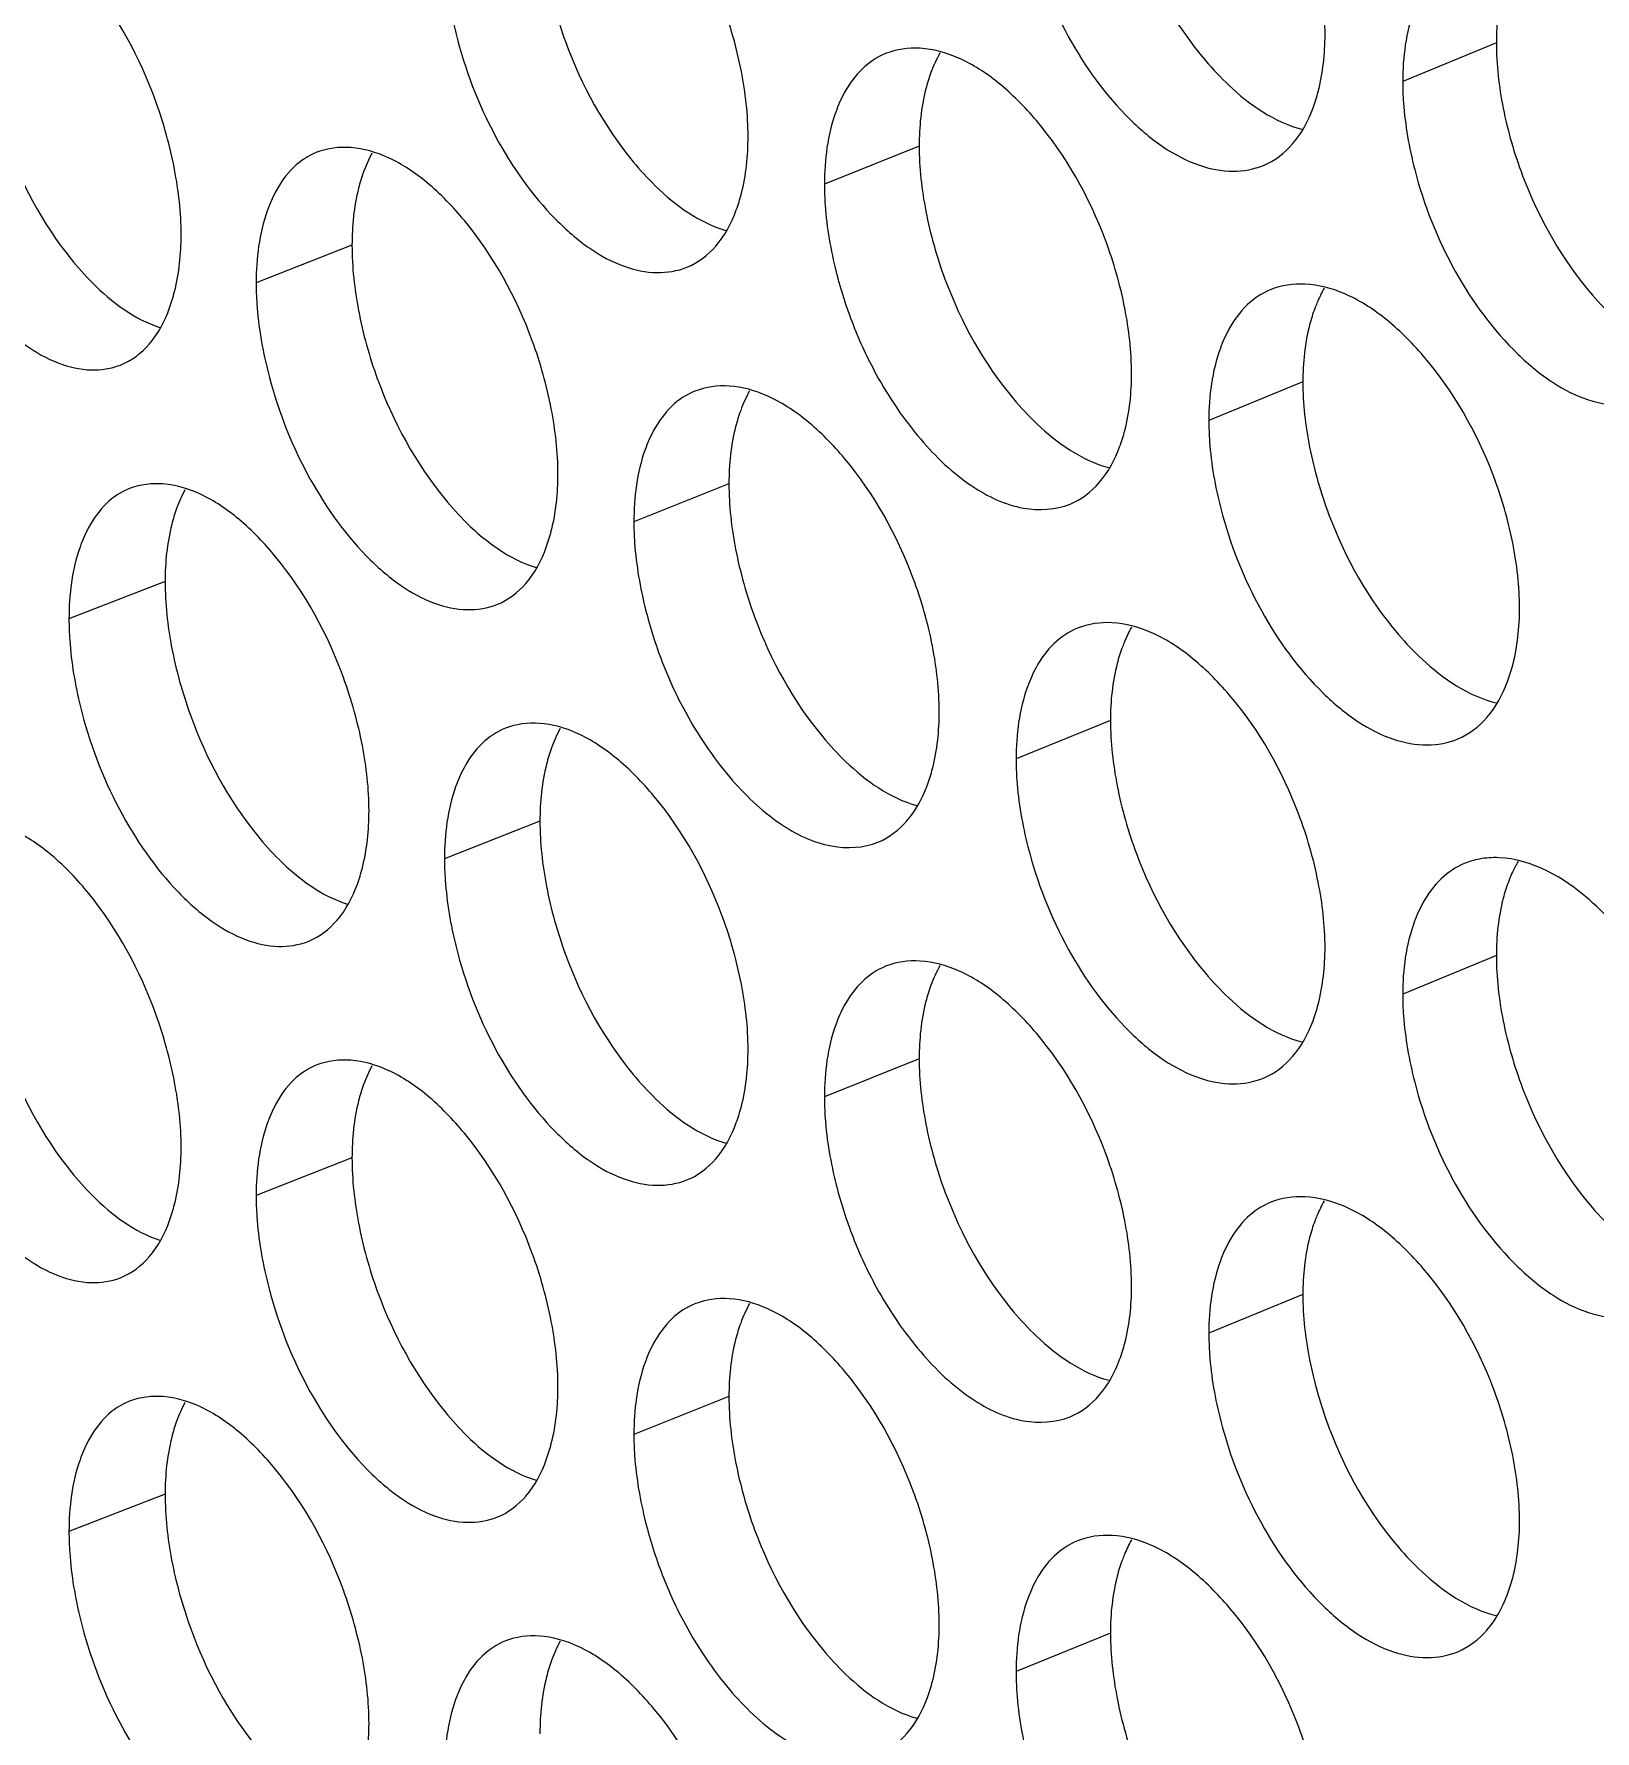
# Model space of a CAD drawing. Header units: millimetres. Extents: x 1177 to 4147, y 93 to 2194.
# Drawn here: x 2535.62 to 2549.1, y 901.29 to 915.94 of the extents above; entities that cross this region are included whole.
import ezdxf

# ---------------------------------------------------------------- set-up
doc = ezdxf.new("R2010")
doc.units = ezdxf.units.MM
doc.header["$LTSCALE"] = 0.1
doc.layers.get('0').update_dxf_attribs({"lineweight": 13})
doc.layers.add('标注', color=251, linetype='Continuous', lineweight=9)

# ---------------------------------------------------------------- blocks, each defined once
blk = doc.blocks.new('02')
at = {"layer": '标注'}
for p, q in [((4409.479, 899.643), (4408.324, 899.164)), ((4402.363, 898.37), (4401.195, 897.9)), ((4402.363, 898.37), (4401.195, 897.9)), ((4395.371, 897.148), (4394.189, 896.685)), ((4407.093, 895.463), (4405.934, 894.987)), ((4407.093, 895.463), (4405.934, 894.987)), ((4400.018, 894.207), (4398.846, 893.739)), ((4393.067, 893.001), (4391.882, 892.541)), ((4404.721, 891.289), (4403.558, 890.816)), ((4397.688, 890.05), (4396.511, 889.585)), ((4409.479, 888.393), (4408.324, 887.914)), ((4402.363, 887.12), (4401.195, 886.65)), ((4395.371, 885.898), (4394.189, 885.435)), ((4407.093, 884.213), (4405.934, 883.737)), ((4400.018, 882.957), (4398.846, 882.489)), ((4393.067, 881.751), (4391.882, 881.291)), ((4393.067, 881.751), (4391.882, 881.291)), ((4404.721, 880.039), (4403.558, 879.566))]:
    blk.add_line(p, q, dxfattribs=at)
for points, knots in [([(4407.367, 899.743), (4407.367, 900.012), (4407.301, 900.572), (4406.988, 901.657), (4406.555, 902.424), (4406.187, 902.856)], [0, 0, 0, 0, 0.239204, 0.495958, 1, 1, 1, 1]), ([(4404.721, 902.539), (4404.721, 902.269), (4404.786, 901.709), (4405.096, 900.624), (4405.525, 899.856), (4405.893, 899.423)], [0, 0, 0, 0, 0.239417, 0.496314, 1, 1, 1, 1]), ([(4400.254, 898.485), (4400.254, 898.755), (4400.189, 899.315), (4399.882, 900.401), (4399.457, 901.171), (4399.094, 901.607)], [0, 0, 0, 0, 0.239421, 0.496413, 1, 1, 1, 1]), ([(4400.254, 898.485), (4400.254, 898.755), (4400.189, 899.315), (4399.882, 900.401), (4399.457, 901.171), (4399.094, 901.607)], [0, 0, 0, 0, 0.239421, 0.496413, 1, 1, 1, 1]), ([(4397.688, 901.3), (4397.688, 901.03), (4397.751, 900.469), (4398.056, 899.383), (4398.477, 898.612), (4398.838, 898.176)], [0, 0, 0, 0, 0.239633, 0.496767, 1, 1, 1, 1]), ([(4397.688, 901.3), (4397.688, 901.03), (4397.751, 900.469), (4398.056, 899.383), (4398.477, 898.612), (4398.838, 898.176)], [0, 0, 0, 0, 0.239633, 0.496767, 1, 1, 1, 1]), ([(4396.511, 900.835), (4396.511, 900.748), (4396.525, 900.383), (4396.587, 900.02), (4396.654, 899.75)], [0, 0, 0, 0, 0.23784, 1, 1, 1, 1]), ([(4396.511, 900.835), (4396.511, 900.748), (4396.525, 900.383), (4396.587, 900.02), (4396.654, 899.75)], [0, 0, 0, 0, 0.23784, 1, 1, 1, 1]), ([(4403.704, 900.982), (4403.816, 900.544), (4404.139, 899.72), (4404.767, 898.848), (4405.356, 898.347), (4405.791, 898.12), (4406.218, 898.035), (4406.49, 898.083), (4406.608, 898.131)], [0, 0, 0, 0, 0.303606, 0.588083, 0.712204, 0.820335, 0.914512, 1, 1, 1, 1]), ([(4393.265, 897.277), (4393.265, 897.547), (4393.201, 898.107), (4392.899, 899.194), (4392.483, 899.967), (4392.126, 900.407)], [0, 0, 0, 0, 0.239639, 0.496867, 1, 1, 1, 1]), ([(4409.627, 900.548), (4409.602, 900.482), (4409.511, 900.189), (4409.479, 899.879), (4409.479, 899.643)], [0, 0, 0, 0, 0.230017, 1, 1, 1, 1]), ([(4408.574, 900.291), (4408.532, 900.216), (4408.375, 899.86), (4408.324, 899.465), (4408.324, 899.164)], [0, 0, 0, 0, 0.223347, 1, 1, 1, 1]), ([(4390.778, 900.109), (4390.778, 899.839), (4390.841, 899.279), (4391.139, 898.192), (4391.552, 897.418), (4391.908, 896.977)], [0, 0, 0, 0, 0.239851, 0.497219, 1, 1, 1, 1]), ([(4396.654, 899.75), (4396.764, 899.313), (4397.079, 898.49), (4397.694, 897.615), (4398.271, 897.108), (4398.697, 896.876), (4399.116, 896.786), (4399.384, 896.829), (4399.5, 896.876)], [0, 0, 0, 0, 0.305092, 0.590325, 0.714405, 0.822131, 0.915528, 1, 1, 1, 1]), ([(4396.654, 899.75), (4396.764, 899.313), (4397.079, 898.49), (4397.694, 897.615), (4398.271, 897.108), (4398.697, 896.876), (4399.116, 896.786), (4399.384, 896.829), (4399.5, 896.876)], [0, 0, 0, 0, 0.305092, 0.590325, 0.714405, 0.822131, 0.915528, 1, 1, 1, 1]), ([(4407.219, 898.839), (4407.244, 898.905), (4407.335, 899.197), (4407.367, 899.507), (4407.367, 899.743)], [0, 0, 0, 0, 0.229953, 1, 1, 1, 1]), ([(4403.809, 898.684), (4403.666, 898.853), (4403.374, 899.149), (4402.886, 899.467), (4402.398, 899.605), (4402.083, 899.563), (4401.95, 899.509)], [0, 0, 0, 0, 0.307992, 0.574392, 0.80034, 1, 1, 1, 1]), ([(4403.809, 898.684), (4403.666, 898.853), (4403.374, 899.149), (4402.886, 899.467), (4402.398, 899.605), (4402.083, 899.563), (4401.95, 899.509)], [0, 0, 0, 0, 0.307992, 0.574392, 0.80034, 1, 1, 1, 1]), ([(4409.479, 899.643), (4409.479, 899.373), (4409.544, 898.813), (4409.858, 897.729), (4410.293, 896.963), (4410.664, 896.533)], [0, 0, 0, 0, 0.239274, 0.496012, 1, 1, 1, 1]), ([(4401.95, 899.509), (4401.844, 899.467), (4401.64, 899.331), (4401.499, 899.134), (4401.44, 899.024)], [0, 0, 0, 0, 0.477116, 1, 1, 1, 1]), ([(4401.95, 899.509), (4401.844, 899.467), (4401.64, 899.331), (4401.499, 899.134), (4401.44, 899.024)], [0, 0, 0, 0, 0.477116, 1, 1, 1, 1]), ([(4405.893, 899.423), (4405.983, 899.317), (4406.316, 898.961), (4406.742, 898.666), (4407.081, 898.578)], [0, 0, 0, 0, 0.285322, 1, 1, 1, 1]), ([(4402.508, 899.275), (4402.484, 899.209), (4402.394, 898.916), (4402.363, 898.606), (4402.363, 898.37)], [0, 0, 0, 0, 0.229578, 1, 1, 1, 1]), ([(4402.508, 899.275), (4402.484, 899.209), (4402.394, 898.916), (4402.363, 898.606), (4402.363, 898.37)], [0, 0, 0, 0, 0.229578, 1, 1, 1, 1]), ([(4408.324, 899.164), (4408.324, 899.077), (4408.339, 898.713), (4408.403, 898.351), (4408.472, 898.082)], [0, 0, 0, 0, 0.237972, 1, 1, 1, 1]), ([(4401.44, 899.024), (4401.399, 898.949), (4401.244, 898.594), (4401.195, 898.2), (4401.195, 897.9)], [0, 0, 0, 0, 0.222686, 1, 1, 1, 1]), ([(4401.44, 899.024), (4401.399, 898.949), (4401.244, 898.594), (4401.195, 898.2), (4401.195, 897.9)], [0, 0, 0, 0, 0.222686, 1, 1, 1, 1]), ([(4406.608, 898.131), (4406.745, 898.188), (4407.009, 898.391), (4407.16, 898.679), (4407.219, 898.839)], [0, 0, 0, 0, 0.46659, 1, 1, 1, 1]), ([(4389.73, 898.567), (4389.837, 898.131), (4390.144, 897.31), (4390.745, 896.431), (4391.31, 895.919), (4391.727, 895.683), (4392.138, 895.586), (4392.402, 895.626), (4392.516, 895.67)], [0, 0, 0, 0, 0.306595, 0.592601, 0.716644, 0.823962, 0.916568, 1, 1, 1, 1]), ([(4400.109, 897.582), (4400.133, 897.648), (4400.223, 897.941), (4400.254, 898.249), (4400.254, 898.485)], [0, 0, 0, 0, 0.229514, 1, 1, 1, 1]), ([(4400.109, 897.582), (4400.133, 897.648), (4400.223, 897.941), (4400.254, 898.249), (4400.254, 898.485)], [0, 0, 0, 0, 0.229514, 1, 1, 1, 1]), ([(4404.982, 895.568), (4404.982, 895.838), (4404.917, 896.398), (4404.605, 897.483), (4404.176, 898.25), (4403.809, 898.684)], [0, 0, 0, 0, 0.239276, 0.49611, 1, 1, 1, 1]), ([(4404.982, 895.568), (4404.982, 895.838), (4404.917, 896.398), (4404.605, 897.483), (4404.176, 898.25), (4403.809, 898.684)], [0, 0, 0, 0, 0.239276, 0.49611, 1, 1, 1, 1]), ([(4394.939, 898.293), (4394.833, 898.251), (4394.628, 898.116), (4394.488, 897.917), (4394.429, 897.806)], [0, 0, 0, 0, 0.475484, 1, 1, 1, 1]), ([(4396.757, 897.451), (4396.618, 897.62), (4396.333, 897.917), (4395.857, 898.237), (4395.38, 898.381), (4395.069, 898.344), (4394.939, 898.293)], [0, 0, 0, 0, 0.309532, 0.576416, 0.801728, 1, 1, 1, 1]), ([(4402.363, 898.37), (4402.363, 898.101), (4402.427, 897.54), (4402.736, 896.455), (4403.162, 895.686), (4403.527, 895.252)], [0, 0, 0, 0, 0.239489, 0.496465, 1, 1, 1, 1]), ([(4402.363, 898.37), (4402.363, 898.101), (4402.427, 897.54), (4402.736, 896.455), (4403.162, 895.686), (4403.527, 895.252)], [0, 0, 0, 0, 0.239489, 0.496465, 1, 1, 1, 1]), ([(4398.838, 898.176), (4398.925, 898.071), (4399.245, 897.721), (4399.652, 897.426), (4399.979, 897.33)], [0, 0, 0, 0, 0.285211, 1, 1, 1, 1]), ([(4398.838, 898.176), (4398.925, 898.071), (4399.245, 897.721), (4399.652, 897.426), (4399.979, 897.33)], [0, 0, 0, 0, 0.285211, 1, 1, 1, 1]), ([(4408.472, 898.082), (4408.585, 897.643), (4408.913, 896.818), (4409.551, 895.948), (4410.148, 895.451), (4410.589, 895.227), (4411.022, 895.146), (4411.296, 895.197), (4411.415, 895.247)], [0, 0, 0, 0, 0.302626, 0.586607, 0.710758, 0.819158, 0.913847, 1, 1, 1, 1]), ([(4395.513, 898.051), (4395.489, 897.985), (4395.401, 897.692), (4395.371, 897.383), (4395.371, 897.148)], [0, 0, 0, 0, 0.229141, 1, 1, 1, 1]), ([(4401.195, 897.9), (4401.195, 897.813), (4401.209, 897.448), (4401.272, 897.086), (4401.34, 896.816)], [0, 0, 0, 0, 0.237892, 1, 1, 1, 1]), ([(4401.195, 897.9), (4401.195, 897.813), (4401.209, 897.448), (4401.272, 897.086), (4401.34, 896.816)], [0, 0, 0, 0, 0.237892, 1, 1, 1, 1]), ([(4394.429, 897.806), (4394.389, 897.731), (4394.237, 897.376), (4394.189, 896.984), (4394.189, 896.685)], [0, 0, 0, 0, 0.22205, 1, 1, 1, 1]), ([(4397.91, 894.327), (4397.91, 894.597), (4397.846, 895.157), (4397.54, 896.243), (4397.119, 897.014), (4396.757, 897.451)], [0, 0, 0, 0, 0.239493, 0.496564, 1, 1, 1, 1]), ([(4399.5, 896.876), (4399.637, 896.931), (4399.901, 897.133), (4400.05, 897.422), (4400.109, 897.582)], [0, 0, 0, 0, 0.464648, 1, 1, 1, 1]), ([(4399.5, 896.876), (4399.637, 896.931), (4399.901, 897.133), (4400.05, 897.422), (4400.109, 897.582)], [0, 0, 0, 0, 0.464648, 1, 1, 1, 1]), ([(4393.122, 896.375), (4393.146, 896.441), (4393.234, 896.733), (4393.265, 897.042), (4393.265, 897.277)], [0, 0, 0, 0, 0.229076, 1, 1, 1, 1]), ([(4395.371, 897.148), (4395.371, 896.878), (4395.434, 896.317), (4395.736, 895.231), (4396.155, 894.459), (4396.515, 894.021)], [0, 0, 0, 0, 0.239706, 0.496917, 1, 1, 1, 1]), ([(4391.908, 896.977), (4391.992, 896.875), (4392.298, 896.53), (4392.687, 896.236), (4393.002, 896.133)], [0, 0, 0, 0, 0.285023, 1, 1, 1, 1]), ([(4401.34, 896.816), (4401.396, 896.597), (4401.535, 896.165), (4401.862, 895.46), (4402.332, 894.765), (4402.943, 894.178), (4403.596, 893.862), (4404.046, 893.885), (4404.224, 893.957)], [0, 0, 0, 0, 0.152387, 0.304947, 0.522872, 0.714293, 0.870269, 1, 1, 1, 1]), ([(4401.34, 896.816), (4401.396, 896.597), (4401.535, 896.165), (4401.862, 895.46), (4402.332, 894.765), (4402.943, 894.178), (4403.596, 893.862), (4404.046, 893.885), (4404.224, 893.957)], [0, 0, 0, 0, 0.152387, 0.304947, 0.522872, 0.714293, 0.870269, 1, 1, 1, 1]), ([(4394.189, 896.685), (4394.189, 896.598), (4394.203, 896.233), (4394.265, 895.871), (4394.332, 895.6)], [0, 0, 0, 0, 0.237814, 1, 1, 1, 1]), ([(4406.692, 896.598), (4406.587, 896.555), (4406.383, 896.419), (4406.242, 896.222), (4406.182, 896.113)], [0, 0, 0, 0, 0.478136, 1, 1, 1, 1]), ([(4406.692, 896.598), (4406.587, 896.555), (4406.383, 896.419), (4406.242, 896.222), (4406.182, 896.113)], [0, 0, 0, 0, 0.478136, 1, 1, 1, 1]), ([(4408.578, 895.784), (4408.433, 895.953), (4408.136, 896.249), (4407.641, 896.564), (4407.146, 896.699), (4406.827, 896.654), (4406.692, 896.598)], [0, 0, 0, 0, 0.30699, 0.573081, 0.799443, 1, 1, 1, 1]), ([(4408.578, 895.784), (4408.433, 895.953), (4408.136, 896.249), (4407.641, 896.564), (4407.146, 896.699), (4406.827, 896.654), (4406.692, 896.598)], [0, 0, 0, 0, 0.30699, 0.573081, 0.799443, 1, 1, 1, 1]), ([(4407.357, 896.618), (4407.323, 896.559), (4407.283, 896.476), (4407.249, 896.39), (4407.24, 896.368)], [0, 0, 0, 0, 0.741765, 1, 1, 1, 1]), ([(4407.357, 896.618), (4407.323, 896.559), (4407.283, 896.476), (4407.249, 896.39), (4407.24, 896.368)], [0, 0, 0, 0, 0.741765, 1, 1, 1, 1]), ([(4410.664, 896.533), (4410.756, 896.425), (4411.099, 896.066), (4411.537, 895.771), (4411.884, 895.689)], [0, 0, 0, 0, 0.285356, 1, 1, 1, 1]), ([(4392.516, 895.67), (4392.653, 895.723), (4392.917, 895.925), (4393.064, 896.215), (4393.122, 896.375)], [0, 0, 0, 0, 0.462617, 1, 1, 1, 1]), ([(4407.24, 896.368), (4407.216, 896.302), (4407.125, 896.009), (4407.093, 895.699), (4407.093, 895.463)], [0, 0, 0, 0, 0.229871, 1, 1, 1, 1]), ([(4407.24, 896.368), (4407.216, 896.302), (4407.125, 896.009), (4407.093, 895.699), (4407.093, 895.463)], [0, 0, 0, 0, 0.229871, 1, 1, 1, 1]), ([(4406.182, 896.113), (4406.141, 896.038), (4405.984, 895.683), (4405.934, 895.288), (4405.934, 894.987)], [0, 0, 0, 0, 0.223124, 1, 1, 1, 1]), ([(4406.182, 896.113), (4406.141, 896.038), (4405.984, 895.683), (4405.934, 895.288), (4405.934, 894.987)], [0, 0, 0, 0, 0.223124, 1, 1, 1, 1]), ([(4409.765, 892.673), (4409.765, 892.943), (4409.699, 893.503), (4409.384, 894.587), (4408.949, 895.353), (4408.578, 895.784)], [0, 0, 0, 0, 0.239132, 0.495807, 1, 1, 1, 1]), ([(4409.765, 892.673), (4409.765, 892.943), (4409.699, 893.503), (4409.384, 894.587), (4408.949, 895.353), (4408.578, 895.784)], [0, 0, 0, 0, 0.239132, 0.495807, 1, 1, 1, 1]), ([(4394.332, 895.6), (4394.441, 895.164), (4394.754, 894.341), (4395.363, 893.465), (4395.936, 892.957), (4396.36, 892.723), (4396.776, 892.631), (4397.043, 892.673), (4397.158, 892.718)], [0, 0, 0, 0, 0.305591, 0.59108, 0.715148, 0.822737, 0.915872, 1, 1, 1, 1]), ([(4404.835, 894.664), (4404.86, 894.73), (4404.951, 895.023), (4404.982, 895.332), (4404.982, 895.568)], [0, 0, 0, 0, 0.229806, 1, 1, 1, 1]), ([(4404.835, 894.664), (4404.86, 894.73), (4404.951, 895.023), (4404.982, 895.332), (4404.982, 895.568)], [0, 0, 0, 0, 0.229806, 1, 1, 1, 1]), ([(4399.599, 895.348), (4399.493, 895.306), (4399.289, 895.171), (4399.149, 894.972), (4399.089, 894.863)], [0, 0, 0, 0, 0.476586, 1, 1, 1, 1]), ([(4401.444, 894.518), (4401.302, 894.687), (4401.013, 894.983), (4400.53, 895.301), (4400.045, 895.442), (4399.731, 895.401), (4399.599, 895.348)], [0, 0, 0, 0, 0.3085, 0.575059, 0.800797, 1, 1, 1, 1]), ([(4407.093, 895.463), (4407.093, 895.193), (4407.158, 894.634), (4407.471, 893.549), (4407.902, 892.782), (4408.271, 892.35)], [0, 0, 0, 0, 0.239345, 0.496163, 1, 1, 1, 1]), ([(4407.093, 895.463), (4407.093, 895.193), (4407.158, 894.634), (4407.471, 893.549), (4407.902, 892.782), (4408.271, 892.35)], [0, 0, 0, 0, 0.239345, 0.496163, 1, 1, 1, 1]), ([(4403.527, 895.252), (4403.617, 895.146), (4403.945, 894.792), (4404.365, 894.497), (4404.7, 894.406)], [0, 0, 0, 0, 0.285293, 1, 1, 1, 1]), ([(4403.527, 895.252), (4403.617, 895.146), (4403.945, 894.792), (4404.365, 894.497), (4404.7, 894.406)], [0, 0, 0, 0, 0.285293, 1, 1, 1, 1]), ([(4400.163, 895.111), (4400.139, 895.045), (4400.049, 894.752), (4400.018, 894.443), (4400.018, 894.207)], [0, 0, 0, 0, 0.229432, 1, 1, 1, 1]), ([(4405.934, 894.987), (4405.934, 894.9), (4405.948, 894.536), (4406.012, 894.173), (4406.081, 893.904)], [0, 0, 0, 0, 0.237945, 1, 1, 1, 1]), ([(4405.934, 894.987), (4405.934, 894.9), (4405.948, 894.536), (4406.012, 894.173), (4406.081, 893.904)], [0, 0, 0, 0, 0.237945, 1, 1, 1, 1]), ([(4399.089, 894.863), (4399.048, 894.787), (4398.894, 894.433), (4398.846, 894.039), (4398.846, 893.739)], [0, 0, 0, 0, 0.222471, 1, 1, 1, 1]), ([(4402.611, 891.399), (4402.611, 891.668), (4402.546, 892.229), (4402.236, 893.314), (4401.81, 894.083), (4401.444, 894.518)], [0, 0, 0, 0, 0.239348, 0.496261, 1, 1, 1, 1]), ([(4404.224, 893.957), (4404.362, 894.013), (4404.626, 894.216), (4404.776, 894.505), (4404.835, 894.664)], [0, 0, 0, 0, 0.465952, 1, 1, 1, 1]), ([(4404.224, 893.957), (4404.362, 894.013), (4404.626, 894.216), (4404.776, 894.505), (4404.835, 894.664)], [0, 0, 0, 0, 0.465952, 1, 1, 1, 1]), ([(4397.766, 893.424), (4397.79, 893.49), (4397.88, 893.783), (4397.91, 894.091), (4397.91, 894.327)], [0, 0, 0, 0, 0.229368, 1, 1, 1, 1]), ([(4392.629, 894.148), (4392.524, 894.107), (4392.318, 893.971), (4392.179, 893.772), (4392.12, 893.661)], [0, 0, 0, 0, 0.474911, 1, 1, 1, 1]), ([(4394.434, 893.301), (4394.296, 893.47), (4394.014, 893.767), (4393.542, 894.088), (4393.068, 894.234), (4392.759, 894.199), (4392.629, 894.148)], [0, 0, 0, 0, 0.310056, 0.577106, 0.802202, 1, 1, 1, 1]), ([(4400.018, 894.207), (4400.018, 893.937), (4400.082, 893.377), (4400.389, 892.291), (4400.812, 891.521), (4401.176, 891.086)], [0, 0, 0, 0, 0.239561, 0.496616, 1, 1, 1, 1]), ([(4393.209, 893.904), (4393.186, 893.838), (4393.098, 893.545), (4393.067, 893.236), (4393.067, 893.001)], [0, 0, 0, 0, 0.228996, 1, 1, 1, 1]), ([(4396.515, 894.021), (4396.6, 893.917), (4396.916, 893.568), (4397.317, 893.274), (4397.64, 893.175)], [0, 0, 0, 0, 0.285157, 1, 1, 1, 1]), ([(4406.081, 893.904), (4406.194, 893.466), (4406.519, 892.642), (4407.152, 891.77), (4407.745, 891.271), (4408.183, 891.045), (4408.613, 890.963), (4408.886, 891.012), (4409.004, 891.061)], [0, 0, 0, 0, 0.303115, 0.587343, 0.711479, 0.819744, 0.914178, 1, 1, 1, 1]), ([(4406.081, 893.904), (4406.194, 893.466), (4406.519, 892.642), (4407.152, 891.77), (4407.745, 891.271), (4408.183, 891.045), (4408.613, 890.963), (4408.886, 891.012), (4409.004, 891.061)], [0, 0, 0, 0, 0.303115, 0.587343, 0.711479, 0.819744, 0.914178, 1, 1, 1, 1]), ([(4398.846, 893.739), (4398.846, 893.653), (4398.86, 893.288), (4398.923, 892.925), (4398.991, 892.655)], [0, 0, 0, 0, 0.237866, 1, 1, 1, 1]), ([(4392.12, 893.661), (4392.08, 893.586), (4391.929, 893.231), (4391.882, 892.84), (4391.882, 892.541)], [0, 0, 0, 0, 0.221845, 1, 1, 1, 1]), ([(4395.581, 890.174), (4395.581, 890.444), (4395.517, 891.004), (4395.213, 892.091), (4394.794, 892.863), (4394.434, 893.301)], [0, 0, 0, 0, 0.239566, 0.496716, 1, 1, 1, 1]), ([(4397.158, 892.718), (4397.295, 892.773), (4397.559, 892.975), (4397.707, 893.264), (4397.766, 893.424)], [0, 0, 0, 0, 0.463981, 1, 1, 1, 1]), ([(4393.067, 893.001), (4393.067, 892.731), (4393.13, 892.17), (4393.431, 891.083), (4393.846, 890.31), (4394.205, 889.871)], [0, 0, 0, 0, 0.239778, 0.497068, 1, 1, 1, 1]), ([(4398.991, 892.655), (4399.046, 892.436), (4399.183, 892.005), (4399.508, 891.299), (4399.975, 890.604), (4400.581, 890.016), (4401.229, 889.697), (4401.678, 889.717), (4401.855, 889.789)], [0, 0, 0, 0, 0.152652, 0.305439, 0.523584, 0.715027, 0.870754, 1, 1, 1, 1]), ([(4409.616, 891.769), (4409.641, 891.835), (4409.733, 892.128), (4409.765, 892.437), (4409.765, 892.673)], [0, 0, 0, 0, 0.2301, 1, 1, 1, 1]), ([(4409.616, 891.769), (4409.641, 891.835), (4409.733, 892.128), (4409.765, 892.437), (4409.765, 892.673)], [0, 0, 0, 0, 0.2301, 1, 1, 1, 1]), ([(4391.882, 892.541), (4391.882, 892.454), (4391.896, 892.089), (4391.957, 891.726), (4392.024, 891.456)], [0, 0, 0, 0, 0.237788, 1, 1, 1, 1]), ([(4404.314, 892.426), (4404.209, 892.383), (4404.005, 892.247), (4403.864, 892.05), (4403.804, 891.941)], [0, 0, 0, 0, 0.477633, 1, 1, 1, 1]), ([(4406.187, 891.606), (4406.042, 891.775), (4405.748, 892.071), (4405.257, 892.388), (4404.765, 892.524), (4404.448, 892.481), (4404.314, 892.426)], [0, 0, 0, 0, 0.307488, 0.573733, 0.799889, 1, 1, 1, 1]), ([(4404.982, 892.44), (4404.948, 892.382), (4404.909, 892.3), (4404.876, 892.216), (4404.868, 892.194)], [0, 0, 0, 0, 0.741798, 1, 1, 1, 1]), ([(4408.271, 892.35), (4408.363, 892.243), (4408.701, 891.886), (4409.133, 891.591), (4409.476, 891.506)], [0, 0, 0, 0, 0.285343, 1, 1, 1, 1]), ([(4408.271, 892.35), (4408.363, 892.243), (4408.701, 891.886), (4409.133, 891.591), (4409.476, 891.506)], [0, 0, 0, 0, 0.285343, 1, 1, 1, 1]), ([(4404.868, 892.194), (4404.843, 892.128), (4404.753, 891.834), (4404.721, 891.525), (4404.721, 891.289)], [0, 0, 0, 0, 0.229724, 1, 1, 1, 1]), ([(4403.804, 891.941), (4403.763, 891.865), (4403.607, 891.51), (4403.558, 891.116), (4403.558, 890.816)], [0, 0, 0, 0, 0.222904, 1, 1, 1, 1]), ([(4407.367, 888.493), (4407.367, 888.762), (4407.301, 889.322), (4406.988, 890.407), (4406.555, 891.174), (4406.187, 891.606)], [0, 0, 0, 0, 0.239204, 0.495958, 1, 1, 1, 1]), ([(4409.004, 891.061), (4409.142, 891.118), (4409.405, 891.321), (4409.557, 891.61), (4409.616, 891.769)], [0, 0, 0, 0, 0.467218, 1, 1, 1, 1]), ([(4409.004, 891.061), (4409.142, 891.118), (4409.405, 891.321), (4409.557, 891.61), (4409.616, 891.769)], [0, 0, 0, 0, 0.467218, 1, 1, 1, 1]), ([(4392.024, 891.456), (4392.132, 891.02), (4392.442, 890.198), (4393.047, 889.32), (4393.616, 888.81), (4394.037, 888.575), (4394.45, 888.481), (4394.715, 888.521), (4394.83, 888.566)], [0, 0, 0, 0, 0.306092, 0.591839, 0.715894, 0.823347, 0.916219, 1, 1, 1, 1]), ([(4402.465, 890.495), (4402.49, 890.561), (4402.58, 890.854), (4402.611, 891.163), (4402.611, 891.399)], [0, 0, 0, 0, 0.22966, 1, 1, 1, 1]), ([(4397.262, 891.193), (4397.156, 891.151), (4396.951, 891.015), (4396.812, 890.817), (4396.752, 890.707)], [0, 0, 0, 0, 0.476042, 1, 1, 1, 1]), ([(4399.094, 890.357), (4398.953, 890.526), (4398.666, 890.822), (4398.186, 891.142), (4397.705, 891.284), (4397.394, 891.245), (4397.262, 891.193)], [0, 0, 0, 0, 0.309013, 0.575734, 0.801259, 1, 1, 1, 1]), ([(4404.721, 891.289), (4404.721, 891.019), (4404.786, 890.459), (4405.096, 889.374), (4405.525, 888.606), (4405.893, 888.173)], [0, 0, 0, 0, 0.239417, 0.496314, 1, 1, 1, 1]), ([(4397.831, 890.953), (4397.807, 890.887), (4397.718, 890.594), (4397.688, 890.285), (4397.688, 890.05)], [0, 0, 0, 0, 0.229286, 1, 1, 1, 1]), ([(4401.176, 891.086), (4401.264, 890.981), (4401.588, 890.628), (4402.002, 890.334), (4402.333, 890.24)], [0, 0, 0, 0, 0.285256, 1, 1, 1, 1]), ([(4403.558, 890.816), (4403.558, 890.729), (4403.572, 890.364), (4403.635, 890.002), (4403.704, 889.732)], [0, 0, 0, 0, 0.237919, 1, 1, 1, 1]), ([(4396.752, 890.707), (4396.712, 890.631), (4396.559, 890.277), (4396.511, 889.884), (4396.511, 889.585)], [0, 0, 0, 0, 0.222259, 1, 1, 1, 1]), ([(4400.254, 887.235), (4400.254, 887.505), (4400.189, 888.065), (4399.882, 889.151), (4399.457, 889.921), (4399.094, 890.357)], [0, 0, 0, 0, 0.239421, 0.496413, 1, 1, 1, 1]), ([(4401.855, 889.789), (4401.992, 889.844), (4402.256, 890.047), (4402.406, 890.336), (4402.465, 890.495)], [0, 0, 0, 0, 0.465305, 1, 1, 1, 1]), ([(4395.437, 889.272), (4395.461, 889.337), (4395.55, 889.63), (4395.581, 889.939), (4395.581, 890.174)], [0, 0, 0, 0, 0.229222, 1, 1, 1, 1]), ([(4392.126, 889.157), (4391.988, 889.326), (4391.708, 889.622), (4391.24, 889.945), (4390.769, 890.092), (4390.463, 890.058), (4390.334, 890.009)], [0, 0, 0, 0, 0.310585, 0.577804, 0.802682, 1, 1, 1, 1]), ([(4397.688, 890.05), (4397.688, 889.78), (4397.751, 889.219), (4398.056, 888.133), (4398.477, 887.362), (4398.838, 886.926)], [0, 0, 0, 0, 0.239633, 0.496767, 1, 1, 1, 1]), ([(4394.205, 889.871), (4394.289, 889.768), (4394.6, 889.421), (4394.995, 889.127), (4395.314, 889.026)], [0, 0, 0, 0, 0.285095, 1, 1, 1, 1]), ([(4403.704, 889.732), (4403.816, 889.294), (4404.139, 888.47), (4404.767, 887.598), (4405.356, 887.097), (4405.791, 886.87), (4406.218, 886.785), (4406.49, 886.833), (4406.608, 886.881)], [0, 0, 0, 0, 0.303606, 0.588083, 0.712204, 0.820335, 0.914512, 1, 1, 1, 1]), ([(4396.511, 889.585), (4396.511, 889.498), (4396.525, 889.133), (4396.587, 888.77), (4396.654, 888.5)], [0, 0, 0, 0, 0.23784, 1, 1, 1, 1]), ([(4409.084, 889.526), (4408.978, 889.482), (4408.775, 889.346), (4408.634, 889.15), (4408.574, 889.041)], [0, 0, 0, 0, 0.478627, 1, 1, 1, 1]), ([(4410.983, 888.717), (4410.871, 888.847), (4410.472, 889.258), (4409.918, 889.582), (4409.51, 889.598)], [0, 0, 0, 0, 0.295598, 1, 1, 1, 1]), ([(4409.746, 889.552), (4409.735, 889.533), (4409.69, 889.451), (4409.652, 889.365), (4409.627, 889.298)], [0, 0, 0, 0, 0.242093, 1, 1, 1, 1]), ([(4409.627, 889.298), (4409.602, 889.232), (4409.511, 888.939), (4409.479, 888.629), (4409.479, 888.393)], [0, 0, 0, 0, 0.230017, 1, 1, 1, 1]), ([(4393.265, 886.027), (4393.265, 886.297), (4393.201, 886.857), (4392.899, 887.944), (4392.483, 888.717), (4392.126, 889.157)], [0, 0, 0, 0, 0.239639, 0.496867, 1, 1, 1, 1]), ([(4394.83, 888.566), (4394.967, 888.62), (4395.231, 888.822), (4395.379, 889.112), (4395.437, 889.272)], [0, 0, 0, 0, 0.463304, 1, 1, 1, 1]), ([(4390.778, 888.859), (4390.778, 888.589), (4390.841, 888.029), (4391.139, 886.942), (4391.552, 886.168), (4391.908, 885.727)], [0, 0, 0, 0, 0.239851, 0.497219, 1, 1, 1, 1]), ([(4408.574, 889.041), (4408.532, 888.966), (4408.375, 888.61), (4408.324, 888.215), (4408.324, 887.914)], [0, 0, 0, 0, 0.223347, 1, 1, 1, 1]), ([(4396.654, 888.5), (4396.764, 888.063), (4397.079, 887.24), (4397.694, 886.365), (4398.271, 885.858), (4398.697, 885.626), (4399.116, 885.536), (4399.384, 885.579), (4399.5, 885.626)], [0, 0, 0, 0, 0.305092, 0.590325, 0.714405, 0.822131, 0.915528, 1, 1, 1, 1]), ([(4407.219, 887.589), (4407.244, 887.655), (4407.335, 887.947), (4407.367, 888.257), (4407.367, 888.493)], [0, 0, 0, 0, 0.229953, 1, 1, 1, 1]), ([(4401.95, 888.259), (4401.844, 888.217), (4401.64, 888.081), (4401.499, 887.884), (4401.44, 887.774)], [0, 0, 0, 0, 0.477116, 1, 1, 1, 1]), ([(4403.809, 887.434), (4403.666, 887.603), (4403.374, 887.899), (4402.886, 888.217), (4402.398, 888.355), (4402.083, 888.313), (4401.95, 888.259)], [0, 0, 0, 0, 0.307992, 0.574392, 0.80034, 1, 1, 1, 1]), ([(4409.479, 888.393), (4409.479, 888.123), (4409.544, 887.563), (4409.858, 886.479), (4410.293, 885.713), (4410.664, 885.283)], [0, 0, 0, 0, 0.239274, 0.496012, 1, 1, 1, 1]), ([(4402.508, 888.025), (4402.484, 887.959), (4402.394, 887.666), (4402.363, 887.356), (4402.363, 887.12)], [0, 0, 0, 0, 0.229578, 1, 1, 1, 1]), ([(4405.893, 888.173), (4405.983, 888.067), (4406.316, 887.711), (4406.742, 887.416), (4407.081, 887.328)], [0, 0, 0, 0, 0.285322, 1, 1, 1, 1]), ([(4408.324, 887.914), (4408.324, 887.827), (4408.339, 887.463), (4408.403, 887.101), (4408.472, 886.832)], [0, 0, 0, 0, 0.237972, 1, 1, 1, 1]), ([(4401.44, 887.774), (4401.399, 887.699), (4401.244, 887.344), (4401.195, 886.95), (4401.195, 886.65)], [0, 0, 0, 0, 0.222686, 1, 1, 1, 1]), ([(4404.982, 884.318), (4404.982, 884.588), (4404.917, 885.148), (4404.605, 886.233), (4404.176, 887), (4403.809, 887.434)], [0, 0, 0, 0, 0.239276, 0.49611, 1, 1, 1, 1]), ([(4406.608, 886.881), (4406.745, 886.938), (4407.009, 887.141), (4407.16, 887.429), (4407.219, 887.589)], [0, 0, 0, 0, 0.46659, 1, 1, 1, 1]), ([(4389.73, 887.317), (4389.837, 886.881), (4390.144, 886.06), (4390.745, 885.181), (4391.31, 884.669), (4391.727, 884.433), (4392.138, 884.336), (4392.402, 884.376), (4392.516, 884.42)], [0, 0, 0, 0, 0.306595, 0.592601, 0.716644, 0.823962, 0.916568, 1, 1, 1, 1]), ([(4400.109, 886.332), (4400.133, 886.398), (4400.223, 886.691), (4400.254, 886.999), (4400.254, 887.235)], [0, 0, 0, 0, 0.229514, 1, 1, 1, 1]), ([(4394.939, 887.043), (4394.833, 887.001), (4394.628, 886.866), (4394.488, 886.667), (4394.429, 886.556)], [0, 0, 0, 0, 0.475484, 1, 1, 1, 1]), ([(4396.757, 886.201), (4396.618, 886.37), (4396.333, 886.667), (4395.857, 886.987), (4395.38, 887.131), (4395.069, 887.094), (4394.939, 887.043)], [0, 0, 0, 0, 0.309532, 0.576416, 0.801728, 1, 1, 1, 1]), ([(4402.363, 887.12), (4402.363, 886.851), (4402.427, 886.29), (4402.736, 885.205), (4403.162, 884.436), (4403.527, 884.002)], [0, 0, 0, 0, 0.239489, 0.496465, 1, 1, 1, 1]), ([(4395.513, 886.801), (4395.489, 886.735), (4395.401, 886.442), (4395.371, 886.133), (4395.371, 885.898)], [0, 0, 0, 0, 0.229141, 1, 1, 1, 1]), ([(4398.838, 886.926), (4398.925, 886.821), (4399.245, 886.471), (4399.652, 886.176), (4399.979, 886.08)], [0, 0, 0, 0, 0.285211, 1, 1, 1, 1]), ([(4408.472, 886.832), (4408.585, 886.393), (4408.913, 885.568), (4409.551, 884.698), (4410.148, 884.201), (4410.589, 883.977), (4411.022, 883.896), (4411.296, 883.947), (4411.415, 883.997)], [0, 0, 0, 0, 0.302626, 0.586607, 0.710758, 0.819158, 0.913847, 1, 1, 1, 1]), ([(4394.429, 886.556), (4394.389, 886.481), (4394.237, 886.126), (4394.189, 885.734), (4394.189, 885.435)], [0, 0, 0, 0, 0.22205, 1, 1, 1, 1]), ([(4401.195, 886.65), (4401.195, 886.563), (4401.209, 886.198), (4401.272, 885.836), (4401.34, 885.566)], [0, 0, 0, 0, 0.237892, 1, 1, 1, 1]), ([(4397.91, 883.077), (4397.91, 883.347), (4397.846, 883.907), (4397.54, 884.993), (4397.119, 885.764), (4396.757, 886.201)], [0, 0, 0, 0, 0.239493, 0.496564, 1, 1, 1, 1]), ([(4399.5, 885.626), (4399.637, 885.681), (4399.901, 885.883), (4400.05, 886.172), (4400.109, 886.332)], [0, 0, 0, 0, 0.464648, 1, 1, 1, 1]), ([(4393.122, 885.125), (4393.146, 885.191), (4393.234, 885.483), (4393.265, 885.792), (4393.265, 886.027)], [0, 0, 0, 0, 0.229076, 1, 1, 1, 1]), ([(4391.908, 885.727), (4391.992, 885.625), (4392.298, 885.28), (4392.687, 884.986), (4393.002, 884.883)], [0, 0, 0, 0, 0.285023, 1, 1, 1, 1]), ([(4395.371, 885.898), (4395.371, 885.628), (4395.434, 885.067), (4395.736, 883.981), (4396.155, 883.209), (4396.515, 882.771)], [0, 0, 0, 0, 0.239706, 0.496917, 1, 1, 1, 1]), ([(4401.34, 885.566), (4401.396, 885.347), (4401.535, 884.915), (4401.862, 884.21), (4402.332, 883.515), (4402.943, 882.928), (4403.596, 882.612), (4404.046, 882.635), (4404.224, 882.707)], [0, 0, 0, 0, 0.152387, 0.304947, 0.522872, 0.714293, 0.870269, 1, 1, 1, 1]), ([(4394.189, 885.435), (4394.189, 885.348), (4394.203, 884.983), (4394.265, 884.621), (4394.332, 884.35)], [0, 0, 0, 0, 0.237814, 1, 1, 1, 1]), ([(4406.692, 885.348), (4406.587, 885.305), (4406.383, 885.169), (4406.242, 884.972), (4406.182, 884.863)], [0, 0, 0, 0, 0.478136, 1, 1, 1, 1]), ([(4408.578, 884.534), (4408.433, 884.703), (4408.136, 884.999), (4407.641, 885.314), (4407.146, 885.449), (4406.827, 885.404), (4406.692, 885.348)], [0, 0, 0, 0, 0.30699, 0.573081, 0.799443, 1, 1, 1, 1]), ([(4407.357, 885.368), (4407.323, 885.309), (4407.283, 885.226), (4407.249, 885.14), (4407.24, 885.118)], [0, 0, 0, 0, 0.741765, 1, 1, 1, 1]), ([(4392.516, 884.42), (4392.653, 884.473), (4392.917, 884.675), (4393.064, 884.965), (4393.122, 885.125)], [0, 0, 0, 0, 0.462617, 1, 1, 1, 1]), ([(4407.24, 885.118), (4407.216, 885.052), (4407.125, 884.759), (4407.093, 884.449), (4407.093, 884.213)], [0, 0, 0, 0, 0.229871, 1, 1, 1, 1]), ([(4410.664, 885.283), (4410.756, 885.175), (4411.099, 884.816), (4411.537, 884.521), (4411.884, 884.439)], [0, 0, 0, 0, 0.285356, 1, 1, 1, 1]), ([(4406.182, 884.863), (4406.141, 884.788), (4405.984, 884.433), (4405.934, 884.038), (4405.934, 883.737)], [0, 0, 0, 0, 0.223124, 1, 1, 1, 1]), ([(4409.765, 881.423), (4409.765, 881.693), (4409.699, 882.253), (4409.384, 883.337), (4408.949, 884.103), (4408.578, 884.534)], [0, 0, 0, 0, 0.239132, 0.495807, 1, 1, 1, 1]), ([(4394.332, 884.35), (4394.441, 883.914), (4394.754, 883.091), (4395.363, 882.215), (4395.936, 881.707), (4396.36, 881.473), (4396.776, 881.381), (4397.043, 881.423), (4397.158, 881.468)], [0, 0, 0, 0, 0.305591, 0.59108, 0.715148, 0.822737, 0.915872, 1, 1, 1, 1]), ([(4404.835, 883.414), (4404.86, 883.48), (4404.951, 883.773), (4404.982, 884.082), (4404.982, 884.318)], [0, 0, 0, 0, 0.229806, 1, 1, 1, 1]), ([(4399.599, 884.098), (4399.493, 884.056), (4399.289, 883.921), (4399.149, 883.722), (4399.089, 883.613)], [0, 0, 0, 0, 0.476586, 1, 1, 1, 1]), ([(4401.444, 883.268), (4401.302, 883.437), (4401.013, 883.733), (4400.53, 884.051), (4400.045, 884.192), (4399.731, 884.151), (4399.599, 884.098)], [0, 0, 0, 0, 0.3085, 0.575059, 0.800797, 1, 1, 1, 1]), ([(4407.093, 884.213), (4407.093, 883.943), (4407.158, 883.384), (4407.471, 882.299), (4407.902, 881.532), (4408.271, 881.1)], [0, 0, 0, 0, 0.239345, 0.496163, 1, 1, 1, 1]), ([(4400.163, 883.861), (4400.139, 883.795), (4400.049, 883.502), (4400.018, 883.193), (4400.018, 882.957)], [0, 0, 0, 0, 0.229432, 1, 1, 1, 1]), ([(4403.527, 884.002), (4403.617, 883.896), (4403.945, 883.542), (4404.365, 883.247), (4404.7, 883.156)], [0, 0, 0, 0, 0.285293, 1, 1, 1, 1]), ([(4405.934, 883.737), (4405.934, 883.65), (4405.948, 883.286), (4406.012, 882.923), (4406.081, 882.654)], [0, 0, 0, 0, 0.237945, 1, 1, 1, 1]), ([(4399.089, 883.613), (4399.048, 883.537), (4398.894, 883.183), (4398.846, 882.789), (4398.846, 882.489)], [0, 0, 0, 0, 0.222471, 1, 1, 1, 1]), ([(4402.611, 880.149), (4402.611, 880.418), (4402.546, 880.979), (4402.236, 882.064), (4401.81, 882.833), (4401.444, 883.268)], [0, 0, 0, 0, 0.239348, 0.496261, 1, 1, 1, 1]), ([(4404.224, 882.707), (4404.362, 882.763), (4404.626, 882.966), (4404.776, 883.255), (4404.835, 883.414)], [0, 0, 0, 0, 0.465952, 1, 1, 1, 1]), ([(4397.766, 882.174), (4397.79, 882.24), (4397.88, 882.533), (4397.91, 882.841), (4397.91, 883.077)], [0, 0, 0, 0, 0.229368, 1, 1, 1, 1]), ([(4392.629, 882.898), (4392.524, 882.857), (4392.318, 882.721), (4392.179, 882.522), (4392.12, 882.411)], [0, 0, 0, 0, 0.474911, 1, 1, 1, 1]), ([(4392.629, 882.898), (4392.524, 882.857), (4392.318, 882.721), (4392.179, 882.522), (4392.12, 882.411)], [0, 0, 0, 0, 0.474911, 1, 1, 1, 1]), ([(4394.434, 882.051), (4394.296, 882.22), (4394.014, 882.517), (4393.542, 882.838), (4393.068, 882.984), (4392.759, 882.949), (4392.629, 882.898)], [0, 0, 0, 0, 0.310056, 0.577106, 0.802202, 1, 1, 1, 1]), ([(4394.434, 882.051), (4394.296, 882.22), (4394.014, 882.517), (4393.542, 882.838), (4393.068, 882.984), (4392.759, 882.949), (4392.629, 882.898)], [0, 0, 0, 0, 0.310056, 0.577106, 0.802202, 1, 1, 1, 1]), ([(4400.018, 882.957), (4400.018, 882.687), (4400.082, 882.127), (4400.389, 881.041), (4400.812, 880.271), (4401.176, 879.836)], [0, 0, 0, 0, 0.239561, 0.496616, 1, 1, 1, 1]), ([(4393.209, 882.654), (4393.186, 882.588), (4393.098, 882.295), (4393.067, 881.986), (4393.067, 881.751)], [0, 0, 0, 0, 0.228996, 1, 1, 1, 1]), ([(4393.209, 882.654), (4393.186, 882.588), (4393.098, 882.295), (4393.067, 881.986), (4393.067, 881.751)], [0, 0, 0, 0, 0.228996, 1, 1, 1, 1]), ([(4396.515, 882.771), (4396.6, 882.667), (4396.916, 882.318), (4397.317, 882.024), (4397.64, 881.925)], [0, 0, 0, 0, 0.285157, 1, 1, 1, 1]), ([(4406.081, 882.654), (4406.194, 882.216), (4406.519, 881.392), (4407.152, 880.52), (4407.745, 880.021), (4408.183, 879.795), (4408.613, 879.713), (4408.886, 879.762), (4409.004, 879.811)], [0, 0, 0, 0, 0.303115, 0.587343, 0.711479, 0.819744, 0.914178, 1, 1, 1, 1]), ([(4392.12, 882.411), (4392.08, 882.336), (4391.929, 881.981), (4391.882, 881.59), (4391.882, 881.291)], [0, 0, 0, 0, 0.221845, 1, 1, 1, 1]), ([(4392.12, 882.411), (4392.08, 882.336), (4391.929, 881.981), (4391.882, 881.59), (4391.882, 881.291)], [0, 0, 0, 0, 0.221845, 1, 1, 1, 1]), ([(4398.846, 882.489), (4398.846, 882.403), (4398.86, 882.038), (4398.923, 881.675), (4398.991, 881.405)], [0, 0, 0, 0, 0.237866, 1, 1, 1, 1]), ([(4397.158, 881.468), (4397.295, 881.523), (4397.559, 881.725), (4397.707, 882.014), (4397.766, 882.174)], [0, 0, 0, 0, 0.463981, 1, 1, 1, 1]), ([(4395.581, 878.924), (4395.581, 879.194), (4395.517, 879.754), (4395.213, 880.841), (4394.794, 881.613), (4394.434, 882.051)], [0, 0, 0, 0, 0.239566, 0.496716, 1, 1, 1, 1]), ([(4395.581, 878.924), (4395.581, 879.194), (4395.517, 879.754), (4395.213, 880.841), (4394.794, 881.613), (4394.434, 882.051)], [0, 0, 0, 0, 0.239566, 0.496716, 1, 1, 1, 1]), ([(4393.067, 881.751), (4393.067, 881.481), (4393.13, 880.92), (4393.431, 879.833), (4393.846, 879.06), (4394.205, 878.621)], [0, 0, 0, 0, 0.239778, 0.497068, 1, 1, 1, 1]), ([(4393.067, 881.751), (4393.067, 881.481), (4393.13, 880.92), (4393.431, 879.833), (4393.846, 879.06), (4394.205, 878.621)], [0, 0, 0, 0, 0.239778, 0.497068, 1, 1, 1, 1]), ([(4398.991, 881.405), (4399.046, 881.186), (4399.183, 880.755), (4399.508, 880.049), (4399.975, 879.354), (4400.581, 878.766), (4401.229, 878.447), (4401.678, 878.467), (4401.855, 878.539)], [0, 0, 0, 0, 0.152652, 0.305439, 0.523584, 0.715027, 0.870754, 1, 1, 1, 1]), ([(4409.616, 880.519), (4409.641, 880.585), (4409.733, 880.878), (4409.765, 881.187), (4409.765, 881.423)], [0, 0, 0, 0, 0.2301, 1, 1, 1, 1]), ([(4391.882, 881.291), (4391.882, 881.204), (4391.896, 880.839), (4391.957, 880.476), (4392.024, 880.206)], [0, 0, 0, 0, 0.237788, 1, 1, 1, 1]), ([(4391.882, 881.291), (4391.882, 881.204), (4391.896, 880.839), (4391.957, 880.476), (4392.024, 880.206)], [0, 0, 0, 0, 0.237788, 1, 1, 1, 1]), ([(4404.314, 881.176), (4404.209, 881.133), (4404.005, 880.997), (4403.864, 880.8), (4403.804, 880.691)], [0, 0, 0, 0, 0.477633, 1, 1, 1, 1]), ([(4406.187, 880.356), (4406.042, 880.525), (4405.748, 880.821), (4405.257, 881.138), (4404.765, 881.274), (4404.448, 881.231), (4404.314, 881.176)], [0, 0, 0, 0, 0.307488, 0.573733, 0.799889, 1, 1, 1, 1]), ([(4404.982, 881.19), (4404.948, 881.132), (4404.909, 881.05), (4404.876, 880.966), (4404.868, 880.944)], [0, 0, 0, 0, 0.741798, 1, 1, 1, 1]), ([(4404.868, 880.944), (4404.843, 880.878), (4404.753, 880.584), (4404.721, 880.275), (4404.721, 880.039)], [0, 0, 0, 0, 0.229724, 1, 1, 1, 1]), ([(4408.271, 881.1), (4408.363, 880.993), (4408.701, 880.636), (4409.133, 880.341), (4409.476, 880.256)], [0, 0, 0, 0, 0.285343, 1, 1, 1, 1]), ([(4403.804, 880.691), (4403.763, 880.615), (4403.607, 880.26), (4403.558, 879.866), (4403.558, 879.566)], [0, 0, 0, 0, 0.222904, 1, 1, 1, 1]), ([(4409.004, 879.811), (4409.142, 879.868), (4409.405, 880.071), (4409.557, 880.36), (4409.616, 880.519)], [0, 0, 0, 0, 0.467218, 1, 1, 1, 1]), ([(4407.367, 877.243), (4407.367, 877.512), (4407.301, 878.072), (4406.988, 879.157), (4406.555, 879.924), (4406.187, 880.356)], [0, 0, 0, 0, 0.239204, 0.495958, 1, 1, 1, 1]), ([(4392.024, 880.206), (4392.132, 879.77), (4392.442, 878.948), (4393.047, 878.07), (4393.616, 877.56), (4394.037, 877.325), (4394.45, 877.231), (4394.715, 877.271), (4394.83, 877.316)], [0, 0, 0, 0, 0.306092, 0.591839, 0.715894, 0.823347, 0.916219, 1, 1, 1, 1]), ([(4392.024, 880.206), (4392.132, 879.77), (4392.442, 878.948), (4393.047, 878.07), (4393.616, 877.56), (4394.037, 877.325), (4394.45, 877.231), (4394.715, 877.271), (4394.83, 877.316)], [0, 0, 0, 0, 0.306092, 0.591839, 0.715894, 0.823347, 0.916219, 1, 1, 1, 1]), ([(4402.465, 879.245), (4402.49, 879.311), (4402.58, 879.604), (4402.611, 879.913), (4402.611, 880.149)], [0, 0, 0, 0, 0.22966, 1, 1, 1, 1]), ([(4397.262, 879.943), (4397.156, 879.901), (4396.951, 879.765), (4396.812, 879.567), (4396.752, 879.457)], [0, 0, 0, 0, 0.476042, 1, 1, 1, 1]), ([(4397.262, 879.943), (4397.156, 879.901), (4396.951, 879.765), (4396.812, 879.567), (4396.752, 879.457)], [0, 0, 0, 0, 0.476042, 1, 1, 1, 1]), ([(4399.094, 879.107), (4398.953, 879.276), (4398.666, 879.572), (4398.186, 879.892), (4397.705, 880.034), (4397.394, 879.995), (4397.262, 879.943)], [0, 0, 0, 0, 0.309013, 0.575734, 0.801259, 1, 1, 1, 1]), ([(4399.094, 879.107), (4398.953, 879.276), (4398.666, 879.572), (4398.186, 879.892), (4397.705, 880.034), (4397.394, 879.995), (4397.262, 879.943)], [0, 0, 0, 0, 0.309013, 0.575734, 0.801259, 1, 1, 1, 1]), ([(4404.721, 880.039), (4404.721, 879.769), (4404.786, 879.209), (4405.096, 878.124), (4405.525, 877.356), (4405.893, 876.923)], [0, 0, 0, 0, 0.239417, 0.496314, 1, 1, 1, 1]), ([(4397.831, 879.703), (4397.807, 879.637), (4397.718, 879.344), (4397.688, 879.035), (4397.688, 878.8)], [0, 0, 0, 0, 0.229286, 1, 1, 1, 1]), ([(4397.831, 879.703), (4397.807, 879.637), (4397.718, 879.344), (4397.688, 879.035), (4397.688, 878.8)], [0, 0, 0, 0, 0.229286, 1, 1, 1, 1]), ([(4401.176, 879.836), (4401.264, 879.731), (4401.588, 879.378), (4402.002, 879.084), (4402.333, 878.99)], [0, 0, 0, 0, 0.285256, 1, 1, 1, 1]), ([(4396.752, 879.457), (4396.712, 879.381), (4396.559, 879.027), (4396.511, 878.634), (4396.511, 878.335)], [0, 0, 0, 0, 0.222259, 1, 1, 1, 1]), ([(4396.752, 879.457), (4396.712, 879.381), (4396.559, 879.027), (4396.511, 878.634), (4396.511, 878.335)], [0, 0, 0, 0, 0.222259, 1, 1, 1, 1]), ([(4403.558, 879.566), (4403.558, 879.479), (4403.572, 879.114), (4403.635, 878.752), (4403.704, 878.482)], [0, 0, 0, 0, 0.237919, 1, 1, 1, 1]), ([(4401.855, 878.539), (4401.992, 878.594), (4402.256, 878.797), (4402.406, 879.086), (4402.465, 879.245)], [0, 0, 0, 0, 0.465305, 1, 1, 1, 1]), ([(4400.254, 875.985), (4400.254, 876.255), (4400.189, 876.815), (4399.882, 877.901), (4399.457, 878.671), (4399.094, 879.107)], [0, 0, 0, 0, 0.239421, 0.496413, 1, 1, 1, 1]), ([(4400.254, 875.985), (4400.254, 876.255), (4400.189, 876.815), (4399.882, 877.901), (4399.457, 878.671), (4399.094, 879.107)], [0, 0, 0, 0, 0.239421, 0.496413, 1, 1, 1, 1]), ([(4395.437, 878.022), (4395.461, 878.087), (4395.55, 878.38), (4395.581, 878.689), (4395.581, 878.924)], [0, 0, 0, 0, 0.229222, 1, 1, 1, 1]), ([(4395.437, 878.022), (4395.461, 878.087), (4395.55, 878.38), (4395.581, 878.689), (4395.581, 878.924)], [0, 0, 0, 0, 0.229222, 1, 1, 1, 1])]:
    blk.add_open_spline(points, degree=3, knots=knots, dxfattribs=at)
for points in [[(4402.62, 899.518), (4402.576, 899.44), (4402.539, 899.358), (4402.508, 899.275)], [(4402.62, 899.518), (4402.576, 899.44), (4402.539, 899.358), (4402.508, 899.275)], [(4395.617, 898.282), (4395.577, 898.208), (4395.542, 898.13), (4395.513, 898.051)], [(4400.272, 895.351), (4400.229, 895.274), (4400.193, 895.193), (4400.163, 895.111)], [(4393.311, 894.131), (4393.271, 894.058), (4393.238, 893.982), (4393.209, 893.904)], [(4397.938, 891.189), (4397.896, 891.113), (4397.861, 891.034), (4397.831, 890.953)], [(4409.27, 889.581), (4409.206, 889.569), (4409.143, 889.551), (4409.084, 889.526)], [(4409.51, 889.598), (4409.43, 889.601), (4409.349, 889.596), (4409.27, 889.581)], [(4402.62, 888.268), (4402.576, 888.19), (4402.539, 888.108), (4402.508, 888.025)], [(4395.617, 887.032), (4395.577, 886.958), (4395.542, 886.88), (4395.513, 886.801)], [(4400.272, 884.101), (4400.229, 884.024), (4400.193, 883.943), (4400.163, 883.861)], [(4393.311, 882.881), (4393.271, 882.808), (4393.238, 882.732), (4393.209, 882.654)], [(4393.311, 882.881), (4393.271, 882.808), (4393.238, 882.732), (4393.209, 882.654)], [(4397.938, 879.939), (4397.896, 879.863), (4397.861, 879.784), (4397.831, 879.703)], [(4397.938, 879.939), (4397.896, 879.863), (4397.861, 879.784), (4397.831, 879.703)]]:
    blk.add_open_spline(points, degree=3, dxfattribs=at)

msp = doc.modelspace()

# ---------------------------------------------------------------- block references
at = {"xscale": 0.7, "yscale": 0.7, "zscale": 0.7}
msp.add_blockref('02', (-538.391, 286.112), dxfattribs=at)

doc.saveas('drawing.dxf')
